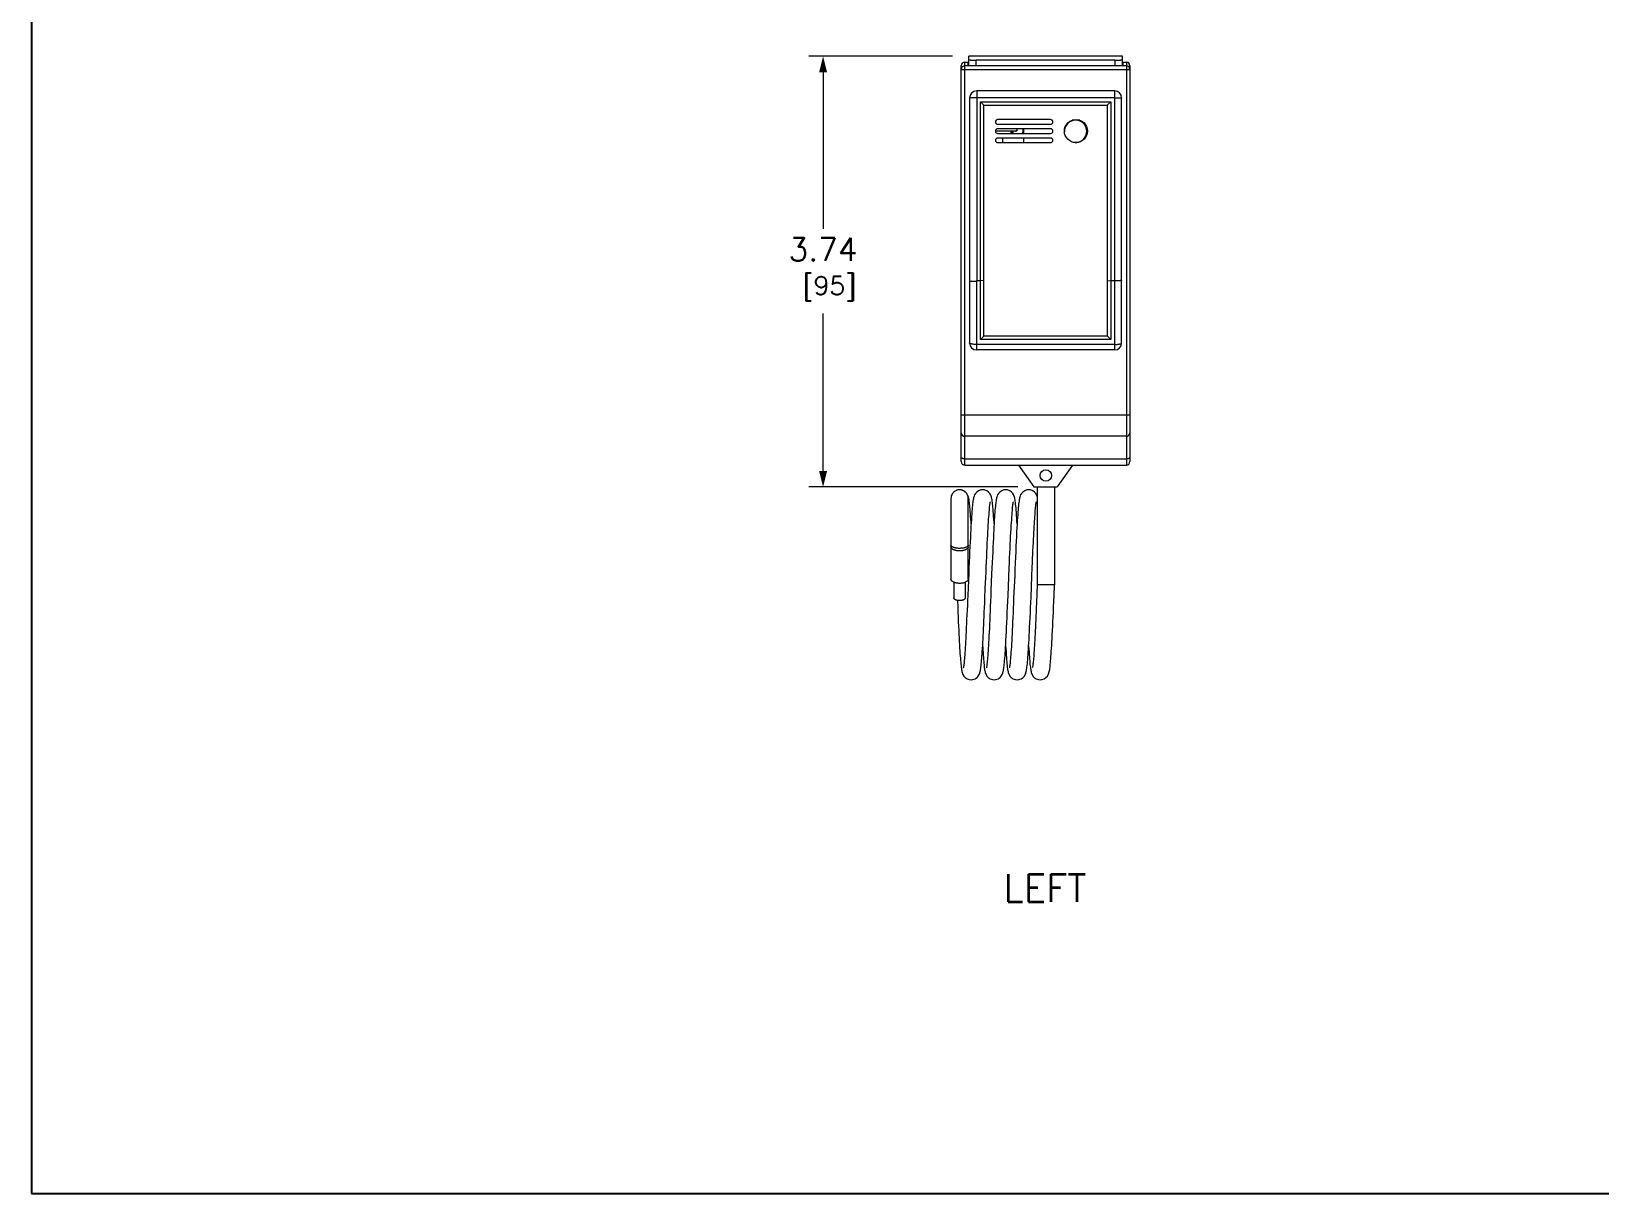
# Model space of a CAD drawing. Header units: inches. Extents: x 0 to 32.8, y 0 to 20.2.
# Drawn here: x 0 to 13.62, y 0 to 10.1 of the extents above; entities that cross this region are included whole.
import ezdxf
from ezdxf.enums import TextEntityAlignment as Align

# ---------------------------------------------------------------- set-up
doc = ezdxf.new("R2010")
doc.units = ezdxf.units.IN
doc.header["$MEASUREMENT"] = 0
for name, color, linetype, lineweight in [('CONTINUOUS1', 7, 'Continuous', 20), ('DIM', 2, 'Continuous', 20), ('TEXT1', 3, 'Continuous', 20)]:
    doc.layers.add(name, color=color, linetype=linetype, lineweight=lineweight)
doc.layers.add('VIEWPORT', color=9, linetype='Continuous', plot=False)
doc.styles.add('RomanS', font='romans.shx')
doc.dimstyles.new('SchneiderElectric Dual Below', dxfattribs={"dimscale": 0, "dimtxt": 0.1, "dimasz": 0.07, "dimexe": 0.0625, "dimexo": 0.0625, "dimgap": 0.04, "dimtad": 0, "dimtih": 1, "dimtoh": 1, "dimrnd": 0.001, "dimzin": 4, "dimdsep": 46, "dimtxsty": 'RomanS', "dimblk": 'SEArrow', "dimcen": 0.09, "dimclrd": 256, "dimclre": 256, "dimclrt": 256, "dimadec": 0, "dimazin": 1, "dimtfac": 1, "dimtofl": 0, "dimtmove": 0, "dimatfit": 3, "dimldrblk": 'SEArrow', "dimfxl": 1, "dimtolj": 1, "dimtzin": 0, "dimlwd": -1, "dimlwe": -1, "dimarcsym": 0})

# ---------------------------------------------------------------- blocks, each defined once
blk = doc.blocks.new('SEArrow')
at = {"linetype": 'ByBlock', "lineweight": -2}
blk.add_lwpolyline([(0, 0, 0, 0.5, 0), (-1, 0, 0.5, 0.5, 0)], format="xyseb", dxfattribs=at)
blk = doc.blocks.new('*D4')
at = {"layer": 'Defpoints', "color": 0, "transparency": 16777216}
for p in [(8.126, 9.879), (6.876, 6.138), (8.691, 6.138)]:
    blk.add_point(p, dxfattribs=at)
at = {"layer": 'DIM', "transparency": 16777216}
for p, q in [((8.001, 9.879), (6.751, 9.879)), ((6.876, 9.739), (6.876, 8.381)), ((6.876, 6.278), (6.876, 7.644)), ((8.566, 6.138), (6.751, 6.138))]:
    blk.add_line(p, q, dxfattribs=at)
at = {"layer": 'DIM', "transparency": 16777216, "xscale": 0.14, "yscale": 0.14, "zscale": 0.14}
for p, rotation in [((6.876, 9.879), 90), ((6.876, 6.138), 270)]:
    blk.add_blockref('SEArrow', p, dxfattribs=dict(at, rotation=rotation))
at = {"layer": 'DIM', "transparency": 16777216, "insert": (6.876, 8.301), "char_height": 0.2, "width": 0.96, "attachment_point": 2, "style": 'RomanS'}
blk.add_mtext('\\A1;3.74\\P{\\H0.8x; [95]', dxfattribs=at)

msp = doc.modelspace()

# ---------------------------------------------------------------- linework, layer by layer
at = {"layer": 'CONTINUOUS1'}
for p, q in [((8.106, 6.328), (8.106, 9.828)), ((8.106, 9.828), (8.133, 9.828)), ((8.106, 9.828), (8.141, 9.828)), ((8.133, 9.828), (8.133, 9.795)), ((8.141, 9.795), (8.141, 9.879)), ((9.475, 9.879), (8.141, 9.879)), ((8.206, 9.795), (8.206, 9.846)), ((9.41, 9.846), (8.206, 9.846)), ((9.41, 9.846), (9.41, 9.795)), ((9.475, 9.795), (9.475, 9.879)), ((9.475, 9.828), (9.51, 9.828)), ((9.483, 9.795), (9.483, 9.828)), ((9.483, 9.828), (9.51, 9.828)), ((9.51, 9.828), (9.51, 6.328)), ((8.076, 6.358), (8.076, 9.798)), ((8.076, 9.764), (9.541, 9.764)), ((9.51, 9.795), (8.106, 9.795)), ((9.483, 9.795), (8.133, 9.795)), ((9.541, 9.797), (9.541, 6.359)), ((8.21, 9.578), (8.21, 7.928)), ((9.409, 9.578), (8.21, 9.578)), ((9.409, 7.328), (9.409, 9.578)), ((8.148, 9.516), (8.148, 7.388)), ((9.409, 9.519), (8.21, 9.519)), ((8.243, 7.419), (8.243, 9.484)), ((8.273, 9.453), (8.243, 9.484)), ((8.243, 9.484), (9.374, 9.484)), ((8.273, 7.448), (8.273, 9.453)), ((8.273, 9.453), (9.344, 9.453)), ((9.344, 9.453), (9.374, 9.484)), ((9.344, 9.453), (9.344, 7.448)), ((9.374, 9.484), (9.374, 7.419)), ((9.469, 7.388), (9.469, 9.518)), ((8.852, 9.329), (8.392, 9.329)), ((8.392, 9.289), (8.852, 9.289)), ((9.105, 9.323), (9.04, 9.323)), ((8.551, 9.229), (8.372, 9.229)), ((8.374, 9.229), (8.374, 9.222)), ((8.86, 9.248), (8.385, 9.248)), ((8.852, 9.249), (8.392, 9.249)), ((8.392, 9.209), (8.852, 9.209)), ((8.852, 9.169), (8.392, 9.169)), ((8.392, 9.129), (8.852, 9.129)), ((8.438, 9.129), (8.438, 9.169)), ((8.508, 9.229), (8.508, 9.209)), ((8.513, 9.229), (8.513, 9.209)), ((8.523, 9.229), (8.523, 9.209)), ((8.56, 9.248), (8.56, 9.241)), ((8.563, 9.241), (8.56, 9.241)), ((8.563, 9.241), (8.563, 9.248)), ((8.613, 9.229), (8.613, 9.248)), ((8.618, 9.248), (8.618, 9.209)), ((8.618, 9.169), (8.618, 9.129)), ((8.208, 7.928), (8.208, 7.328)), ((8.243, 7.928), (8.21, 7.928)), ((8.273, 7.93), (8.243, 7.928)), ((9.344, 7.93), (9.374, 7.928)), ((9.409, 7.928), (9.374, 7.928)), ((9.409, 7.376), (8.208, 7.376)), ((8.272, 7.448), (8.243, 7.419)), ((9.374, 7.419), (8.243, 7.419)), ((9.345, 7.448), (8.272, 7.448)), ((9.345, 7.448), (9.374, 7.419)), ((9.409, 7.328), (8.208, 7.328)), ((8.076, 6.765), (9.541, 6.765)), ((9.51, 6.578), (8.106, 6.578)), ((9.51, 6.381), (8.106, 6.381)), ((8.106, 6.328), (9.51, 6.328)), ((8.573, 6.328), (8.706, 6.138)), ((9.043, 6.328), (8.91, 6.138)), ((8.706, 6.138), (8.91, 6.138)), ((8.736, 6.138), (8.736, 5.288)), ((8.886, 6.138), (8.886, 5.288)), ((7.986, 6.038), (7.986, 5.337)), ((8.062, 6.113), (8.061, 6.113)), ((8.062, 6.113), (8.061, 6.113)), ((8.112, 6.094), (8.096, 6.105)), ((8.136, 5.337), (8.136, 6.038)), ((8.011, 5.31), (8.011, 5.175)), ((8.111, 5.31), (8.111, 5.175)), ((8.736, 5.288), (8.733, 5.209)), ((8.886, 5.288), (8.736, 5.288)), ((8.042, 5.153), (8.045, 5.093)), ((8.661, 4.758), (8.663, 4.73))]:
    msp.add_line(p, q, dxfattribs=at)
for points in [[(8.096, 6.105), (8.077, 6.112), (8.062, 6.113)], [(8.14, 6.043), (8.138, 6.051), (8.136, 6.059), (8.131, 6.069), (8.124, 6.081), (8.112, 6.094)], [(8.261, 6.113), (8.246, 6.112), (8.227, 6.105), (8.211, 6.094), (8.199, 6.081), (8.192, 6.069), (8.187, 6.059), (8.185, 6.051), (8.183, 6.043), (8.181, 6.035), (8.179, 6.026), (8.178, 6.016), (8.176, 6.004), (8.175, 5.992), (8.173, 5.977), (8.172, 5.961), (8.17, 5.944), (8.168, 5.924), (8.167, 5.903), (8.165, 5.88), (8.164, 5.854), (8.162, 5.827), (8.16, 5.799), (8.158, 5.768), (8.157, 5.735), (8.155, 5.699), (8.153, 5.662), (8.151, 5.622), (8.149, 5.579), (8.147, 5.534), (8.145, 5.487), (8.143, 5.438), (8.141, 5.389), (8.133, 5.198)], [(8.161, 5.819), (8.161, 5.831), (8.159, 5.857), (8.157, 5.882), (8.156, 5.904), (8.154, 5.925), (8.153, 5.945), (8.151, 5.962), (8.15, 5.978), (8.148, 5.992), (8.147, 6.004), (8.145, 6.016), (8.144, 6.025), (8.142, 6.034), (8.14, 6.043)], [(8.361, 5.819), (8.361, 5.832), (8.359, 5.859), (8.357, 5.883), (8.356, 5.905), (8.354, 5.926), (8.353, 5.945), (8.351, 5.962), (8.35, 5.978), (8.348, 5.992), (8.347, 6.004), (8.345, 6.015), (8.344, 6.025), (8.342, 6.034), (8.34, 6.042), (8.338, 6.05), (8.336, 6.059), (8.332, 6.068), (8.324, 6.08), (8.313, 6.094), (8.297, 6.105), (8.277, 6.112), (8.261, 6.113)], [(8.285, 5.258), (8.289, 5.35), (8.291, 5.397), (8.293, 5.443), (8.295, 5.489), (8.297, 5.533), (8.299, 5.574), (8.301, 5.613), (8.302, 5.65), (8.304, 5.685), (8.306, 5.718), (8.307, 5.749), (8.309, 5.778), (8.311, 5.806), (8.312, 5.832), (8.314, 5.857), (8.315, 5.879), (8.317, 5.9), (8.318, 5.919), (8.32, 5.936), (8.321, 5.952), (8.322, 5.965), (8.324, 5.977), (8.325, 5.987), (8.326, 5.996), (8.327, 6.002), (8.328, 6.006), (8.329, 6.009), (8.329, 6.009)], [(8.461, 6.113), (8.446, 6.112), (8.427, 6.105), (8.411, 6.094), (8.399, 6.081), (8.391, 6.069), (8.387, 6.059), (8.385, 6.051), (8.383, 6.043), (8.381, 6.035), (8.379, 6.027), (8.378, 6.017), (8.376, 6.007), (8.375, 5.996), (8.374, 5.983), (8.372, 5.969), (8.371, 5.954), (8.369, 5.936), (8.368, 5.917), (8.366, 5.897), (8.365, 5.874), (8.363, 5.849), (8.362, 5.822), (8.36, 5.793), (8.358, 5.762), (8.356, 5.729), (8.355, 5.694), (8.353, 5.656), (8.351, 5.616), (8.349, 5.573), (8.347, 5.528), (8.345, 5.481), (8.343, 5.433), (8.34, 5.384), (8.334, 5.238)], [(8.561, 5.819), (8.56, 5.84), (8.558, 5.868), (8.557, 5.893), (8.555, 5.917), (8.553, 5.938), (8.552, 5.957), (8.55, 5.974), (8.548, 5.989), (8.547, 6.002), (8.545, 6.014), (8.544, 6.024), (8.542, 6.034), (8.54, 6.042), (8.538, 6.05), (8.536, 6.059), (8.532, 6.068), (8.524, 6.08), (8.513, 6.094), (8.497, 6.105), (8.477, 6.112), (8.461, 6.113)], [(8.482, 5.196), (8.493, 5.435), (8.495, 5.48), (8.496, 5.523), (8.498, 5.564), (8.5, 5.604), (8.502, 5.641), (8.504, 5.677), (8.505, 5.711), (8.507, 5.743), (8.509, 5.773), (8.51, 5.802), (8.512, 5.828), (8.514, 5.853), (8.515, 5.876), (8.517, 5.898), (8.518, 5.917), (8.52, 5.935), (8.521, 5.951), (8.522, 5.964), (8.524, 5.977), (8.525, 5.987), (8.526, 5.995), (8.527, 6.002), (8.528, 6.006), (8.529, 6.009), (8.529, 6.009)], [(8.661, 6.113), (8.646, 6.112), (8.627, 6.105), (8.611, 6.094), (8.599, 6.081), (8.591, 6.069), (8.587, 6.059), (8.585, 6.051), (8.582, 6.043), (8.581, 6.034), (8.579, 6.025), (8.578, 6.015), (8.576, 6.003), (8.574, 5.99), (8.573, 5.975), (8.571, 5.959), (8.57, 5.94), (8.568, 5.919), (8.566, 5.897), (8.565, 5.872), (8.563, 5.844), (8.561, 5.814), (8.559, 5.782), (8.557, 5.747), (8.555, 5.709), (8.553, 5.668), (8.551, 5.624), (8.549, 5.577), (8.547, 5.527), (8.544, 5.476), (8.542, 5.423), (8.54, 5.37), (8.533, 5.22)], [(8.736, 6.056), (8.736, 6.059), (8.732, 6.068), (8.724, 6.08), (8.713, 6.094), (8.697, 6.105), (8.677, 6.112), (8.661, 6.113)], [(8.689, 5.36), (8.693, 5.441), (8.695, 5.48), (8.696, 5.517), (8.698, 5.553), (8.699, 5.587), (8.701, 5.621), (8.703, 5.653), (8.704, 5.684), (8.706, 5.714), (8.707, 5.742), (8.708, 5.769), (8.71, 5.794), (8.711, 5.818), (8.713, 5.841), (8.714, 5.862), (8.715, 5.882), (8.717, 5.9), (8.718, 5.917), (8.719, 5.932), (8.721, 5.947), (8.722, 5.959), (8.723, 5.971), (8.724, 5.981), (8.725, 5.989), (8.726, 5.997), (8.727, 6.003), (8.728, 6.007), (8.729, 6.009), (8.729, 6.009)], [(8.561, 4.463), (8.577, 4.465), (8.597, 4.472), (8.613, 4.483), (8.624, 4.496), (8.632, 4.508), (8.636, 4.518), (8.638, 4.527), (8.64, 4.535), (8.642, 4.543), (8.644, 4.552), (8.645, 4.563), (8.647, 4.575), (8.648, 4.588), (8.65, 4.602), (8.651, 4.619), (8.653, 4.636), (8.655, 4.656), (8.656, 4.678), (8.658, 4.701), (8.659, 4.726), (8.661, 4.753), (8.663, 4.783), (8.665, 4.814), (8.666, 4.847), (8.668, 4.882), (8.67, 4.919), (8.672, 4.959), (8.674, 5.001), (8.676, 5.044), (8.678, 5.089), (8.68, 5.135), (8.682, 5.182), (8.689, 5.36)], [(8.133, 5.198), (8.131, 5.153), (8.129, 5.11), (8.127, 5.068), (8.125, 5.027), (8.123, 4.989), (8.122, 4.952), (8.12, 4.917), (8.118, 4.884), (8.117, 4.852), (8.115, 4.822), (8.113, 4.794), (8.112, 4.768), (8.11, 4.743), (8.109, 4.72), (8.107, 4.698), (8.106, 4.679), (8.105, 4.661), (8.103, 4.644), (8.102, 4.63), (8.101, 4.617), (8.1, 4.605), (8.098, 4.595), (8.097, 4.586), (8.096, 4.579), (8.095, 4.574), (8.095, 4.57), (8.094, 4.568), (8.094, 4.568)], [(8.161, 4.463), (8.177, 4.465), (8.197, 4.472), (8.213, 4.483), (8.224, 4.496), (8.232, 4.509), (8.236, 4.518), (8.238, 4.527), (8.24, 4.535), (8.242, 4.544), (8.244, 4.553), (8.245, 4.563), (8.247, 4.574), (8.248, 4.586), (8.25, 4.6), (8.251, 4.615), (8.253, 4.632), (8.254, 4.65), (8.256, 4.669), (8.257, 4.69), (8.259, 4.712), (8.26, 4.735), (8.262, 4.761), (8.263, 4.787), (8.265, 4.815), (8.266, 4.844), (8.268, 4.875), (8.269, 4.908), (8.271, 4.941), (8.273, 4.976), (8.274, 5.013), (8.276, 5.051), (8.278, 5.09), (8.28, 5.13), (8.281, 5.171), (8.285, 5.258)], [(8.334, 5.238), (8.332, 5.192), (8.33, 5.147), (8.328, 5.103), (8.327, 5.061), (8.325, 5.02), (8.323, 4.982), (8.321, 4.945), (8.32, 4.91), (8.318, 4.877), (8.316, 4.845), (8.315, 4.816), (8.313, 4.788), (8.312, 4.762), (8.31, 4.737), (8.309, 4.715), (8.307, 4.694), (8.306, 4.674), (8.304, 4.656), (8.303, 4.64), (8.302, 4.625), (8.3, 4.612), (8.299, 4.6), (8.298, 4.59), (8.297, 4.582), (8.296, 4.575), (8.295, 4.571), (8.294, 4.568), (8.294, 4.568)], [(8.361, 4.463), (8.377, 4.465), (8.397, 4.472), (8.413, 4.483), (8.424, 4.496), (8.432, 4.509), (8.436, 4.518), (8.438, 4.527), (8.44, 4.535), (8.442, 4.543), (8.444, 4.552), (8.445, 4.561), (8.446, 4.572), (8.448, 4.584), (8.449, 4.597), (8.451, 4.613), (8.452, 4.63), (8.454, 4.649), (8.456, 4.67), (8.457, 4.693), (8.459, 4.718), (8.461, 4.746), (8.462, 4.776), (8.464, 4.808), (8.466, 4.842), (8.468, 4.879), (8.47, 4.918), (8.472, 4.96), (8.474, 5.004), (8.476, 5.05), (8.478, 5.098), (8.48, 5.147), (8.482, 5.196)], [(8.533, 5.22), (8.531, 5.173), (8.53, 5.129), (8.528, 5.086), (8.526, 5.045), (8.524, 5.005), (8.522, 4.967), (8.521, 4.931), (8.519, 4.896), (8.517, 4.863), (8.516, 4.832), (8.514, 4.803), (8.512, 4.775), (8.511, 4.749), (8.509, 4.725), (8.508, 4.703), (8.506, 4.683), (8.505, 4.664), (8.504, 4.647), (8.502, 4.632), (8.501, 4.618), (8.5, 4.606), (8.498, 4.596), (8.497, 4.587), (8.496, 4.58), (8.495, 4.574), (8.495, 4.57), (8.494, 4.568), (8.494, 4.568)], [(8.733, 5.209), (8.73, 5.129), (8.728, 5.091), (8.726, 5.054), (8.725, 5.018), (8.723, 4.984), (8.722, 4.951), (8.72, 4.919), (8.719, 4.889), (8.717, 4.861), (8.716, 4.833), (8.714, 4.807), (8.713, 4.783), (8.711, 4.76), (8.71, 4.738), (8.709, 4.718), (8.707, 4.699), (8.706, 4.681), (8.705, 4.665), (8.704, 4.649), (8.703, 4.635), (8.701, 4.623), (8.7, 4.611), (8.699, 4.601), (8.698, 4.592), (8.697, 4.584), (8.696, 4.578), (8.695, 4.573), (8.695, 4.569), (8.694, 4.569)], [(8.761, 4.463), (8.777, 4.465), (8.796, 4.472), (8.812, 4.483), (8.824, 4.496), (8.831, 4.508), (8.836, 4.518), (8.838, 4.526), (8.84, 4.534), (8.842, 4.543), (8.844, 4.552), (8.845, 4.561), (8.847, 4.572), (8.848, 4.584), (8.849, 4.597), (8.851, 4.612), (8.852, 4.629), (8.854, 4.646), (8.855, 4.666), (8.857, 4.687), (8.858, 4.711), (8.86, 4.736), (8.862, 4.763), (8.863, 4.791), (8.865, 4.822), (8.867, 4.855), (8.869, 4.89), (8.87, 4.928), (8.872, 4.967), (8.874, 5.008), (8.876, 5.051), (8.878, 5.096), (8.88, 5.143), (8.882, 5.192), (8.886, 5.288)], [(8.045, 5.093), (8.047, 5.05), (8.049, 5.008), (8.05, 4.968), (8.052, 4.93), (8.054, 4.894), (8.056, 4.859), (8.057, 4.827), (8.059, 4.796), (8.061, 4.768), (8.062, 4.741), (8.064, 4.716), (8.065, 4.693), (8.067, 4.671), (8.069, 4.651), (8.07, 4.633), (8.072, 4.616), (8.073, 4.601), (8.074, 4.587), (8.076, 4.574), (8.077, 4.563), (8.079, 4.553), (8.081, 4.544), (8.082, 4.535), (8.084, 4.527), (8.087, 4.518), (8.091, 4.508), (8.099, 4.496), (8.11, 4.483), (8.127, 4.472), (8.146, 4.465), (8.161, 4.463)], [(8.261, 4.758), (8.262, 4.748), (8.263, 4.723), (8.265, 4.7), (8.267, 4.678), (8.268, 4.658), (8.269, 4.64), (8.271, 4.623), (8.272, 4.608), (8.274, 4.594), (8.275, 4.581), (8.276, 4.57), (8.278, 4.56), (8.279, 4.55), (8.281, 4.542), (8.283, 4.534), (8.285, 4.526), (8.287, 4.518), (8.291, 4.508), (8.299, 4.496), (8.311, 4.483), (8.327, 4.472), (8.346, 4.465), (8.361, 4.463)], [(8.461, 4.758), (8.463, 4.731), (8.465, 4.705), (8.466, 4.68), (8.468, 4.658), (8.47, 4.637), (8.471, 4.619), (8.473, 4.602), (8.474, 4.588), (8.476, 4.574), (8.477, 4.563), (8.479, 4.552), (8.481, 4.543), (8.482, 4.535), (8.484, 4.527), (8.487, 4.518), (8.491, 4.508), (8.499, 4.496), (8.51, 4.483), (8.527, 4.472), (8.546, 4.465), (8.561, 4.463)], [(8.663, 4.73), (8.665, 4.706), (8.666, 4.684), (8.668, 4.664), (8.669, 4.645), (8.671, 4.627), (8.672, 4.611), (8.673, 4.597), (8.675, 4.584), (8.676, 4.572), (8.678, 4.561), (8.679, 4.552), (8.681, 4.543), (8.682, 4.534), (8.684, 4.526), (8.687, 4.518), (8.691, 4.508), (8.699, 4.496), (8.71, 4.483), (8.727, 4.472), (8.746, 4.465), (8.761, 4.463)]]:
    msp.add_lwpolyline(points, dxfattribs=at)
for centre, radius in [((9.072, 9.229), 0.1), ((8.811, 6.238), 0.05)]:
    msp.add_circle(centre, radius, dxfattribs=at)
for centre, radius, start, end in [((8.106, 9.798), 0.03, 90, 180), ((8.106, 9.798), 0.03, 89.9903, 179.991), ((9.51, 9.797), 0.031, 0, 90), ((9.51, 9.797), 0.031, 0.009, 90.0097), ((8.106, 9.765), 0.03, 89.9903, 179.991), ((9.51, 9.764), 0.031, 0.0091, 90.0095), ((8.21, 9.516), 0.062, 90, 180), ((9.409, 9.518), 0.06, 0, 90), ((8.392, 9.309), 0.02, 90, 270), ((8.852, 9.309), 0.02, 270, 90), ((9.069, 9.227), 0.0965, 267.2038, 180.4581), ((8.392, 9.229), 0.02, 90, 270), ((8.392, 9.149), 0.02, 90, 270), ((8.852, 9.229), 0.02, 270, 90), ((8.852, 9.149), 0.02, 270, 90), ((8.208, 7.388), 0.06, 180, 270), ((9.409, 7.388), 0.06, 270, 0), ((8.106, 6.608), 0.03, 180, 270), ((9.51, 6.609), 0.031, 270, 0), ((8.106, 6.358), 0.03, 180, 270), ((9.51, 6.359), 0.031, 270, 0), ((8.06, 6.038), 0.0733, 170.5129, 179.9355), ((8.063, 6.038), 0.0766, 156.0864, 170.4813), ((8.063, 6.038), 0.0772, 153.8546, 156.114), ((8.062, 6.038), 0.0756, 142.1042, 153.9116), ((8.06, 6.04), 0.073, 136.6211, 142.086), ((8.06, 6.04), 0.0725, 125.9969, 136.5568), ((8.061, 6.038), 0.0756, 120.8885, 126.0334), ((8.062, 6.036), 0.0771, 109.9342, 120.871), ((8.062, 6.037), 0.0769, 105.7404, 109.938), ((8.061, 6.037), 0.0765, 74.0951, 75.2263), ((8.061, 6.037), 0.077, 69.7332, 74.0918), ((8.061, 6.036), 0.0771, 58.7504, 69.7376), ((8.061, 6.038), 0.0757, 55.4549, 58.7296), ((8.061, 6.038), 0.0754, 53.2041, 58.7314), ((8.062, 6.038), 0.0747, 53.1895, 55.453), ((8.063, 6.04), 0.0723, 42.9456, 53.2352), ((8.062, 6.04), 0.0735, 36.249, 42.8823), ((8.06, 6.038), 0.0762, 26.9676, 36.2192), ((8.059, 6.038), 0.0772, 20.8697, 26.9738), ((8.06, 6.038), 0.0768, 11.7194, 20.8756), ((8.063, 6.038), 0.0734, 0.0656, 11.7489)]:
    msp.add_arc(centre, radius, start, end, dxfattribs=at)
for centre, major_axis, ratio, start_param, end_param in [((8.547, 9.241), (-0.0125, 0), 0.99987, 7.853982, 9.424778), ((8.551, 9.241), (0.0125, 0), 0.99987, -1.570796, 0), ((8.563, 9.229), (-0.05, 0), 0.99987, 2.74612, 3.141593), ((8.21, 7.705), (0, 0.223), 0.277771, 0, 0.032264)]:
    msp.add_ellipse(centre, major_axis=major_axis, ratio=ratio, start_param=start_param, end_param=end_param, dxfattribs=at)
for points, knots in [([(8.141, 9.848), (8.141, 9.848), (8.141, 9.848), (8.141, 9.847), (8.141, 9.847), (8.141, 9.847), (8.142, 9.847), (8.142, 9.847), (8.142, 9.847), (8.143, 9.847), (8.143, 9.847), (8.144, 9.847), (8.145, 9.847), (8.146, 9.847), (8.148, 9.847), (8.15, 9.847), (8.152, 9.847), (8.156, 9.847), (8.16, 9.846), (8.165, 9.846), (8.17, 9.846), (8.176, 9.846), (8.181, 9.846), (8.187, 9.846), (8.196, 9.846), (8.202, 9.846), (8.206, 9.846)], [0, 0, 0, 0, 0.000664, 0.001144, 0.001749, 0.003367, 0.005554, 0.008321, 0.011671, 0.020127, 0.030923, 0.044048, 0.059472, 0.077151, 0.097042, 0.1191, 0.169527, 0.227943, 0.293776, 0.366424, 0.445156, 0.529207, 0.617789, 0.710078, 0.80523, 1, 1, 1, 1]), ([(9.41, 9.846), (9.415, 9.846), (9.421, 9.846), (9.429, 9.846), (9.435, 9.846), (9.441, 9.846), (9.446, 9.846), (9.451, 9.846), (9.456, 9.846), (9.46, 9.847), (9.464, 9.847), (9.467, 9.847), (9.469, 9.847), (9.47, 9.847), (9.471, 9.847), (9.472, 9.847), (9.473, 9.847), (9.474, 9.847), (9.474, 9.847), (9.475, 9.847), (9.475, 9.847), (9.475, 9.847), (9.475, 9.847), (9.475, 9.847), (9.475, 9.848), (9.475, 9.848), (9.475, 9.848)], [0, 0, 0, 0, 0.19477, 0.289922, 0.382211, 0.470793, 0.554844, 0.633576, 0.706224, 0.772057, 0.830473, 0.8809, 0.902958, 0.922849, 0.940528, 0.955952, 0.969077, 0.979873, 0.988329, 0.991679, 0.994446, 0.996633, 0.998251, 0.998856, 0.999336, 1, 1, 1, 1]), ([(8.21, 9.519), (8.206, 9.519), (8.198, 9.519), (8.186, 9.519), (8.177, 9.518), (8.171, 9.518), (8.166, 9.518), (8.162, 9.518), (8.158, 9.518), (8.155, 9.517), (8.153, 9.517), (8.151, 9.517), (8.15, 9.517), (8.15, 9.517), (8.149, 9.516), (8.148, 9.516), (8.148, 9.516), (8.148, 9.516), (8.148, 9.516), (8.148, 9.516), (8.148, 9.516)], [0, 0, 0, 0, 0.194013, 0.380951, 0.553069, 0.631551, 0.70399, 0.769709, 0.828036, 0.87841, 0.920412, 0.938148, 0.953645, 0.966872, 0.977823, 0.986507, 0.992957, 0.995379, 0.997306, 1, 1, 1, 1]), ([(9.409, 9.519), (9.413, 9.519), (9.423, 9.519), (9.436, 9.519), (9.447, 9.518), (9.454, 9.518), (9.457, 9.518)], [0, 0, 0, 0, 0.288291, 0.561005, 0.80254, 1, 1, 1, 1]), ([(9.457, 9.518), (9.458, 9.518), (9.46, 9.517), (9.462, 9.517), (9.464, 9.517), (9.466, 9.517), (9.467, 9.517), (9.467, 9.517), (9.468, 9.517), (9.468, 9.516), (9.468, 9.516), (9.469, 9.516), (9.469, 9.516), (9.469, 9.516)], [0, 0, 0, 0, 0.224113, 0.421443, 0.590918, 0.731491, 0.790649, 0.842317, 0.886488, 0.923185, 0.952484, 0.974592, 1, 1, 1, 1]), ([(8.148, 7.926), (8.148, 7.926), (8.148, 7.926), (8.148, 7.926), (8.148, 7.926), (8.148, 7.926), (8.149, 7.926), (8.15, 7.926), (8.15, 7.925), (8.151, 7.925), (8.153, 7.925), (8.155, 7.925), (8.158, 7.925), (8.161, 7.925), (8.165, 7.925), (8.17, 7.925), (8.174, 7.925), (8.179, 7.926), (8.187, 7.926), (8.196, 7.927), (8.204, 7.927), (8.208, 7.928)], [0, 0, 0, 0, 0.001837, 0.00348, 0.005672, 0.011755, 0.020131, 0.030804, 0.043766, 0.059005, 0.076489, 0.118006, 0.16794, 0.225902, 0.291358, 0.363668, 0.442189, 0.526219, 0.614981, 0.803492, 1, 1, 1, 1]), ([(9.469, 7.933), (9.469, 7.933), (9.469, 7.933), (9.468, 7.933), (9.468, 7.932), (9.468, 7.932), (9.467, 7.932), (9.466, 7.932), (9.465, 7.931), (9.464, 7.931), (9.462, 7.931), (9.459, 7.93), (9.455, 7.93), (9.451, 7.929), (9.447, 7.929), (9.44, 7.929), (9.432, 7.928), (9.42, 7.928), (9.413, 7.928), (9.409, 7.928)], [0, 0, 0, 0, 0.004408, 0.009936, 0.017181, 0.026401, 0.03771, 0.05116, 0.066773, 0.084539, 0.126403, 0.176451, 0.234329, 0.299526, 0.371412, 0.449347, 0.620476, 0.806639, 1, 1, 1, 1]), ([(8.159, 7.382), (8.158, 7.382), (8.157, 7.382), (8.154, 7.383), (8.152, 7.384), (8.151, 7.385), (8.149, 7.386), (8.149, 7.387), (8.148, 7.388), (8.148, 7.389), (8.148, 7.389)], [0, 0, 0, 0, 0.189109, 0.358917, 0.509137, 0.639795, 0.75154, 0.846198, 0.927144, 1, 1, 1, 1]), ([(8.208, 7.376), (8.203, 7.376), (8.194, 7.376), (8.183, 7.377), (8.175, 7.378), (8.169, 7.379), (8.164, 7.38), (8.161, 7.381), (8.159, 7.382)], [0, 0, 0, 0, 0.28582, 0.556973, 0.682377, 0.798909, 0.905195, 1, 1, 1, 1]), ([(9.409, 7.376), (9.413, 7.376), (9.423, 7.376), (9.434, 7.377), (9.442, 7.378), (9.448, 7.379), (9.453, 7.38), (9.456, 7.381), (9.457, 7.382)], [0, 0, 0, 0, 0.28582, 0.556973, 0.682377, 0.798909, 0.905195, 1, 1, 1, 1]), ([(9.457, 7.382), (9.458, 7.382), (9.46, 7.382), (9.462, 7.383), (9.464, 7.384), (9.466, 7.385), (9.467, 7.386), (9.468, 7.387), (9.469, 7.388), (9.469, 7.389), (9.469, 7.389)], [0, 0, 0, 0, 0.189109, 0.358917, 0.509137, 0.639795, 0.75154, 0.846198, 0.927144, 1, 1, 1, 1]), ([(8.106, 6.381), (8.104, 6.381), (8.1, 6.381), (8.094, 6.382), (8.089, 6.384), (8.085, 6.386), (8.081, 6.388), (8.079, 6.39), (8.078, 6.392), (8.077, 6.393), (8.076, 6.395), (8.076, 6.397), (8.076, 6.398), (8.076, 6.398)], [0, 0, 0, 0, 0.155275, 0.306871, 0.450654, 0.583816, 0.70447, 0.759974, 0.81241, 0.862096, 0.90951, 0.955247, 1, 1, 1, 1]), ([(9.541, 6.399), (9.541, 6.398), (9.541, 6.397), (9.54, 6.395), (9.539, 6.394), (9.538, 6.392), (9.537, 6.391), (9.535, 6.388), (9.532, 6.386), (9.527, 6.384), (9.522, 6.382), (9.516, 6.381), (9.512, 6.381), (9.51, 6.381)], [0, 0, 0, 0, 0.044753, 0.09049, 0.137904, 0.18759, 0.240026, 0.29553, 0.416184, 0.549346, 0.693129, 0.844725, 1, 1, 1, 1]), ([(8.061, 6.113), (8.058, 6.113), (8.051, 6.113), (8.045, 6.112), (8.041, 6.111)], [0, 0, 0, 0, 0.499622, 1, 1, 1, 1]), ([(8.082, 6.111), (8.078, 6.112), (8.072, 6.113), (8.065, 6.113), (8.062, 6.113)], [0, 0, 0, 0, 0.50038, 1, 1, 1, 1]), ([(8.061, 5.605), (8.056, 5.605), (8.049, 5.605), (8.04, 5.606), (8.033, 5.607), (8.026, 5.608), (8.02, 5.609), (8.014, 5.611), (8.008, 5.613), (8.004, 5.615), (7.999, 5.617), (7.995, 5.619), (7.992, 5.621), (7.99, 5.624), (7.988, 5.626), (7.987, 5.628), (7.987, 5.629), (7.986, 5.63), (7.986, 5.631), (7.986, 5.632)], [0, 0, 0, 0, 0.173261, 0.25822, 0.340973, 0.420905, 0.497448, 0.570028, 0.638029, 0.70088, 0.758244, 0.810148, 0.856742, 0.898276, 0.935231, 0.952292, 0.968621, 0.984441, 1, 1, 1, 1]), ([(8.061, 5.582), (8.056, 5.582), (8.049, 5.583), (8.04, 5.584), (8.033, 5.585), (8.026, 5.587), (8.02, 5.589), (8.014, 5.591), (8.008, 5.593), (8.003, 5.596), (7.999, 5.598), (7.995, 5.602), (7.992, 5.605), (7.99, 5.608), (7.988, 5.612), (7.987, 5.615), (7.986, 5.618), (7.986, 5.619)], [0, 0, 0, 0, 0.162428, 0.242275, 0.320441, 0.396367, 0.469511, 0.539366, 0.60548, 0.667533, 0.725482, 0.779395, 0.829433, 0.875893, 0.919264, 0.960287, 1, 1, 1, 1]), ([(8.132, 5.623), (8.131, 5.622), (8.13, 5.621), (8.127, 5.619), (8.124, 5.617), (8.12, 5.615), (8.115, 5.613), (8.109, 5.611), (8.103, 5.609), (8.095, 5.608), (8.084, 5.606), (8.073, 5.605), (8.065, 5.605), (8.061, 5.605)], [0, 0, 0, 0, 0.038508, 0.080603, 0.126416, 0.176034, 0.286727, 0.347544, 0.411592, 0.548011, 0.693455, 0.845272, 1, 1, 1, 1]), ([(8.136, 5.619), (8.136, 5.618), (8.136, 5.615), (8.135, 5.612), (8.133, 5.608), (8.131, 5.605), (8.127, 5.602), (8.124, 5.598), (8.119, 5.596), (8.114, 5.593), (8.109, 5.591), (8.103, 5.589), (8.097, 5.587), (8.09, 5.585), (8.083, 5.584), (8.074, 5.583), (8.066, 5.582), (8.061, 5.582)], [0, 0, 0, 0, 0.039713, 0.080736, 0.124107, 0.170567, 0.220605, 0.274518, 0.332467, 0.39452, 0.460634, 0.530489, 0.603633, 0.679559, 0.757725, 0.837572, 1, 1, 1, 1]), ([(8.136, 5.632), (8.136, 5.631), (8.136, 5.629), (8.135, 5.627), (8.134, 5.625), (8.133, 5.623), (8.132, 5.623)], [0, 0, 0, 0, 0.225117, 0.461152, 0.717371, 1, 1, 1, 1]), ([(8.011, 5.31), (8.007, 5.312), (8.002, 5.314), (7.996, 5.319), (7.993, 5.322), (7.99, 5.326), (7.988, 5.329), (7.987, 5.333), (7.986, 5.336), (7.986, 5.337)], [0, 0, 0, 0, 0.307095, 0.444644, 0.571813, 0.689317, 0.798399, 0.901018, 1, 1, 1, 1]), ([(8.136, 5.337), (8.136, 5.336), (8.136, 5.333), (8.135, 5.329), (8.133, 5.326), (8.13, 5.322), (8.126, 5.319), (8.121, 5.314), (8.115, 5.312), (8.112, 5.31)], [0, 0, 0, 0, 0.098982, 0.201601, 0.310683, 0.428187, 0.555356, 0.692905, 1, 1, 1, 1]), ([(8.061, 5.301), (8.057, 5.301), (8.048, 5.301), (8.037, 5.303), (8.028, 5.304), (8.022, 5.306), (8.016, 5.308), (8.013, 5.309), (8.011, 5.31)], [0, 0, 0, 0, 0.266078, 0.525695, 0.651072, 0.772407, 0.888947, 1, 1, 1, 1]), ([(8.112, 5.31), (8.11, 5.309), (8.106, 5.308), (8.101, 5.306), (8.095, 5.304), (8.086, 5.303), (8.075, 5.301), (8.066, 5.301), (8.061, 5.301)], [0, 0, 0, 0, 0.111053, 0.227593, 0.348928, 0.474305, 0.733922, 1, 1, 1, 1]), ([(8.111, 5.175), (8.111, 5.174), (8.111, 5.173), (8.11, 5.17), (8.109, 5.168), (8.108, 5.166), (8.105, 5.164), (8.103, 5.162), (8.1, 5.16), (8.097, 5.158), (8.093, 5.156), (8.089, 5.155), (8.085, 5.154), (8.079, 5.152), (8.071, 5.151), (8.061, 5.151), (8.052, 5.151), (8.044, 5.152), (8.038, 5.154), (8.034, 5.155), (8.03, 5.156), (8.026, 5.158), (8.023, 5.16), (8.02, 5.162), (8.017, 5.164), (8.015, 5.166), (8.013, 5.168), (8.012, 5.17), (8.012, 5.173), (8.011, 5.174), (8.011, 5.175)], [0, 0, 0, 0, 0.019839, 0.040335, 0.06198, 0.085171, 0.110187, 0.137194, 0.166268, 0.19739, 0.230456, 0.265331, 0.301831, 0.339727, 0.418676, 0.5, 0.581324, 0.660273, 0.698169, 0.734669, 0.769544, 0.80261, 0.833732, 0.862806, 0.889813, 0.914829, 0.93802, 0.959665, 0.980161, 1, 1, 1, 1])]:
    msp.add_open_spline(points, degree=3, knots=knots, dxfattribs=at)
at = {"layer": 'VIEWPORT'}
msp.add_lwpolyline([(0, 0), (16.005, 0), (16.005, 1.824), (32.8, 1.824), (32.8, 20.191), (0, 20.191)], close=True, dxfattribs=at)

# ---------------------------------------------------------------- texts
at = {"layer": 'TEXT1', "style": 'RomanS'}
msp.add_text('LEFT', height=0.24, dxfattribs=at).set_placement((8.803, 2.654), align=Align.MIDDLE_CENTER)

# ---------------------------------------------------------------- dimensions: what is measured, and where the dimension line sits
at = {"layer": 'DIM'}
dim = msp.add_linear_dim(base=(6.876, 6.138), p1=(8.126, 9.879), p2=(8.691, 6.138), angle=270, dimstyle='SchneiderElectric Dual Below', override={"dimscale": 2, "dimpost": '\\P{\\H0.8x;'}, dxfattribs=at)
dim.commit()
dim.dimension.update_dxf_attribs({"geometry": '*D4', "text_midpoint": (6.876, 8.012), "dimtype": 160})

doc.saveas('drawing.dxf')
